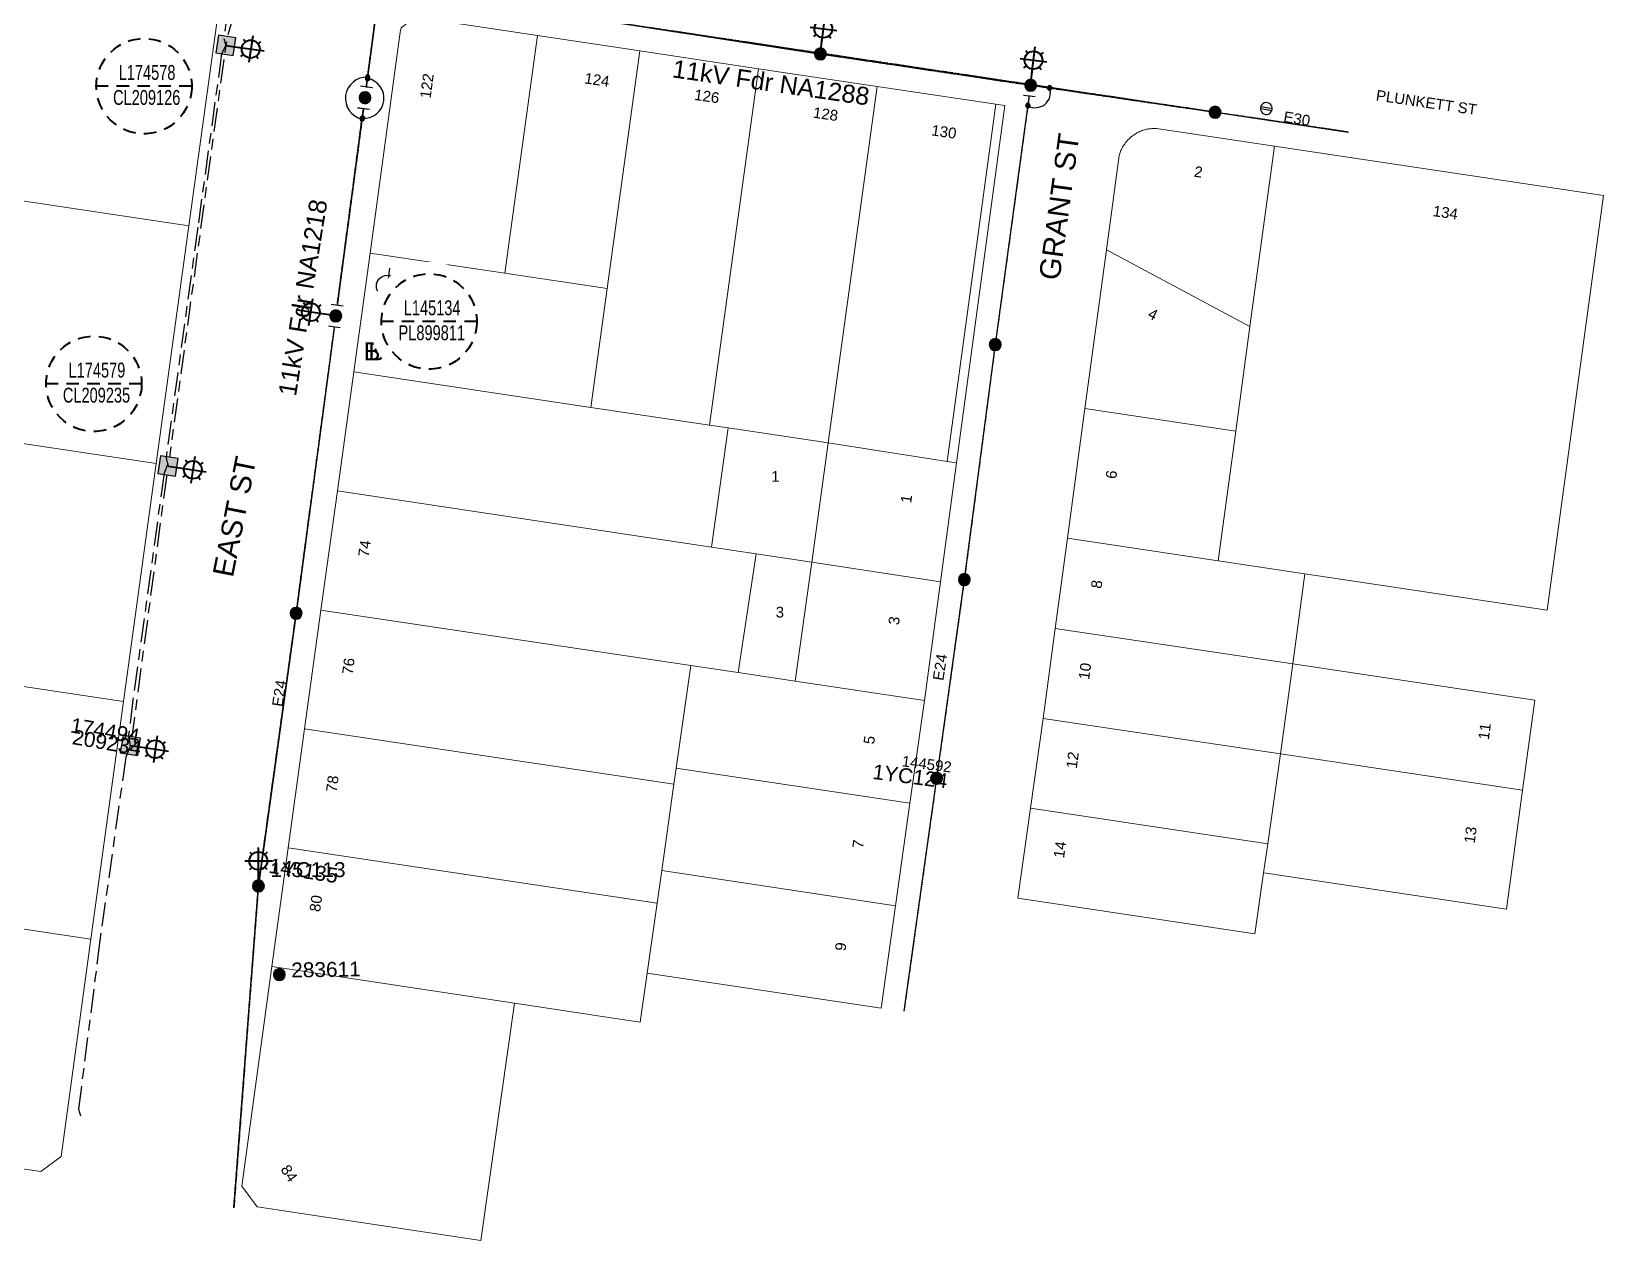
# Model space of a CAD drawing. Header units: metres. Extents: x 280834 to 281347, y 6137544 to 6138185.
# Drawn here: x 281023.4 to 281287.1, y 6137543.8 to 6137746.6 of the extents above; entities that cross this region are included whole.
import ezdxf
from ezdxf.enums import TextEntityAlignment as Align

# ---------------------------------------------------------------- set-up
doc = ezdxf.new("R2010")
doc.units = ezdxf.units.M
for name, pattern in [('Cable Exist OH', [1, 1, 0]), ('Cable Exist UG', [8.2, 4, -1.2, 1.8, -1.2]), ('Dash', [5, 3, -2]), ('DASHED', [0.75, 0.5, -0.25])]:
    doc.linetypes.add(name, pattern=pattern)
doc.layers.get('0').update_dxf_attribs({"color": 6})
doc.layers.add('Cadastre Land Parcels_SP_EXT', color=9, linetype='Continuous', lineweight=5)
doc.layers.add('Cadastre Roads_SP_EXT', color=9, linetype='Continuous', lineweight=5)
for name, color, linetype in [('Equip_HV_NEW', 2, 'Continuous'), ('Equip_LV_NEW', 2, 'Continuous'), ('Equip_SL_EXT', 7, 'Continuous'), ('Equip_SP_HV_EXT', 7, 'Continuous'), ('Equip_SP_LV_EXT', 7, 'Continuous'), ('Equip_SP_SL_EXT', 7, 'Continuous'), ('Mains_HV_EXT', 7, 'Continuous'), ('Mains_HV_NEW_Hardwired', 7, 'Continuous'), ('Mains_LV_EXT', 7, 'Continuous'), ('Mains_LV_NEW_Hardwired', 2, 'Continuous'), ('Mains_SL_EXT', 7, 'Continuous'), ('Notes', 7, 'Continuous'), ('Notes_HV_MISC', 7, 'Continuous'), ('Notes_SP_MISC', 7, 'Continuous'), ('OH_Details_SP_MISC', 7, 'Continuous'), ('SupportsOH_SP_TR_HV_LV_SL_EXT', 7, 'Continuous'), ('SupportsUG_SP_LV_SL_EXT', 7, 'Continuous'), ('UG_Details_SP_MISC', 7, 'Continuous')]:
    doc.layers.add(name, color=color, linetype=linetype)
doc.layers.add('UNKNOWN_FEATURES', color=1, linetype='DASHED', plot=False)
doc.styles.add('COLUMN_LABEL', font='arial.ttf')
doc.styles.add('HVSW_LABEL', font='arial.ttf')
doc.styles.add('iecARIAL', font='arial.ttf', dxfattribs={"height": 2})
doc.styles.add('POLE_LABEL', font='arial.ttf')
doc.styles.get("Standard").update_dxf_attribs({"font": 'arial.ttf'})

# ---------------------------------------------------------------- blocks, each defined once
blk = doc.blocks.new('COLUMN_EXT')
blk.add_hatch(color=256).paths.add_polyline_path([(-1.49, 1.48), (-1.49, -1.49), (1.48, -1.49), (1.48, 1.48)])
blk.add_lwpolyline([(-1.49, -1.49), (1.48, -1.49), (1.48, 1.48), (-1.49, 1.48)], close=True)
for tag, height, style, flags, p in [('ASSET_NUM', 2.5, 'COLUMN_LABEL', 8, (2, 2)), ('STRUCTURE_PLANT_NUMBER', 0.2, 'POLE_LABEL', 9, (1.81, 0.03)), ('STREET_CODE', 0.2, 'COLUMN_LABEL', 9, (1.81, -0.2))]:
    blk.add_attdef(tag, text='', height=height, dxfattribs=dict(style=style, flags=flags)).set_placement(p, align=Align.MIDDLE_LEFT)
at = {"flags": 1}
blk.add_attdef('Z', (1.81, -2.35), '', height=0.2, dxfattribs=at)
at = {"flags": 9}
for tag, p in [('COLUMN_TYPE', (1.81, -0.4)), ('OWNED_BY', (1.81, -0.6)), ('STATE', (1.81, -0.8)), ('USAGE', (1.81, -1)), ('STREETNAME', (1.81, -1.6)), ('SUBURB', (1.81, -1.8)), ('LEGEND', (1.81, -1.2)), ('LOCATION', (1.81, -1.4)), ('NOTES', (1.81, -2))]:
    blk.add_attdef(tag, text='', height=0.2, dxfattribs=at).set_placement(p, align=Align.MIDDLE_LEFT)
blk = doc.blocks.new('LV_OH_LINKS_CLOSED_EXT')
for p, q in [((-0.17, 4.97), (-0.17, 3)), ((0.17, 4.97), (0.17, 3))]:
    blk.add_line(p, q)
blk.add_lwpolyline([(0, 2.99, 1), (0, 4.98, 1)], format="xyb", close=True)
at = {"flags": 9}
for tag, p in [('ACTUAL_STATUS', (0, 0)), ('CONSTRUCTED_VOLTAGE', (0, -0.2)), ('OPERATING_VOLTAGE', (0, -0.6)), ('ORIENTATION', (0, -0.8)), ('OWNED_BY', (0, -1)), ('STATE', (0, -1.2)), ('SWITCH_TYPE', (0, -1.4)), ('NO_PHASES', (0, -0.4)), ('USAGE', (0, -1.6)), ('NOTES', (0, -1.8))]:
    blk.add_attdef(tag, text='', height=0.2, dxfattribs=at).set_placement(p, align=Align.MIDDLE_LEFT)
at = {"flags": 1}
blk.add_attdef('Z', (0, 0), '', height=0.2, dxfattribs=at)
blk = doc.blocks.new('SL_LANTERN_EXT')
at = {"lineweight": 40}
for p, q in [((-1.46, 5.68), (-1.06, 5.28)), ((0, 1.97), (0, 6.47)), ((1.46, 5.68), (1.06, 5.28)), ((-2.25, 4.22), (2.25, 4.22)), ((-1.46, 2.76), (-1.06, 3.16)), ((0, 0), (0, 2.72)), ((1.46, 2.76), (1.06, 3.16))]:
    blk.add_line(p, q, dxfattribs=at)
blk.add_circle((0, 4.22), 1.5, dxfattribs=at)
at = {"style": 'iecARIAL', "flags": 8}
blk.add_attdef('ASSET_NUM', (1.5, 1.5), '', height=2.5, dxfattribs=at)
for tag, p, height, flags in [('OPERATING_VOLTAGE', (0.98, -1.65), 0.2, 9), ('ORIENTATION', (0.98, -1.85), 0.2, 9), ('OWNED_BY', (0.98, -2.05), 0.2, 9), ('STATE', (0.98, -2.25), 0.2, 9), ('CONSTRUCTED_VOLTAGE', (0.98, -0.65), 0.2, 9), ('CONTROL_TYPE', (0.98, -0.85), 0.2, 9), ('LANTERN_PURPOSE', (0.98, -1.05), 0.2, 9), ('LANTERN_TYPE', (0.98, -1.25), 0.2, 9), ('NO_PHASES', (0.98, -1.45), 0.2, 9), ('USAGE', (0.98, -2.45), 0.2, 9), ('CEXIST', (0.98, -2.65), 0.2, 9), ('LNUMBER', (2.18, -3.25), 2.5, 8), ('CNEW', (0.98, -2.85), 0.2, 9), ('CNUMBER', (0.98, -3.05), 0.2, 9), ('CREMOVE', (0.98, -3.25), 0.2, 9), ('CREPLACE', (0.98, -3.45), 0.2, 9), ('LKINGHEIGHT', (0.98, -3.65), 0.2, 9), ('LBRACKET', (0.98, -3.85), 0.2, 9), ('LBRACKETVOCAB', (0.98, -4.05), 0.2, 9), ('LCATEGORY', (0.98, -4.25), 0.2, 9), ('LCHARGE1', (0.98, -4.45), 0.2, 9), ('LCHARGE1PERCENT', (0.98, -4.65), 0.2, 9), ('LCHARGE2', (0.98, -4.85), 0.2, 9), ('LCHARGE2PERCENT', (0.98, -5.05), 0.2, 9), ('LCHARGE3', (0.98, -5.25), 0.2, 9), ('LCHARGE3PERCENT', (0.98, -5.45), 0.2, 9), ('LEXIST', (0.98, -5.65), 0.2, 9), ('LLAMP', (0.98, -5.85), 0.2, 9), ('LLAMPVOCAB', (0.98, -6.05), 0.2, 9), ('LMAST', (0.98, -6.25), 0.2, 9), ('LMASTVOCAB', (0.98, -6.45), 0.2, 9), ('LNEW', (0.98, -6.65), 0.2, 9), ('LANTNUMBER', (0.98, -6.85), 0.2, 9), ('LOUTREACH', (0.98, -7.25), 0.2, 9), ('LOUTREACHVOCAB', (0.98, -7.45), 0.2, 9), ('LRATECODE', (0.98, -7.65), 0.2, 9), ('LREMOVE', (0.98, -7.85), 0.2, 9), ('LREPLACE', (0.98, -8.05), 0.2, 9), ('STREETNAME', (0.98, -9.25), 0.2, 9), ('SUBURB', (0.98, -9.45), 0.2, 1), ('LTYPE', (0.98, -8.25), 0.2, 9), ('LTYPEVOCAB', (0.98, -8.45), 0.2, 9), ('LEGEND', (0.98, -8.65), 0.2, 9), ('LOCATION', (0.98, -8.85), 0.2, 9), ('NOTES', (0.98, -9.05), 0.2, 9)]:
    blk.add_attdef(tag, p, '', height=height, dxfattribs=dict(flags=flags))
blk = doc.blocks.new('POLE_EXT')
blk.add_hatch(color=256).paths.add_polyline_path([(-1, 0, 1), (1, 0, 1)])
blk.add_lwpolyline([(-1, 0, 1), (1, 0, 1)], format="xyb", close=True)
for tag, height, flags, p in [('pNumber', 2.5, 8, (-17.84, 2.07)), ('OWNED_BY', 0.2, 9, (1.35, -0.4)), ('SPECIAL_USE', 0.2, 9, (1.35, -0.8)), ('STATE', 0.2, 9, (1.35, -1)), ('cLV', 0.2, 9, (1.35, -1.4)), ('hDepth', 0.2, 9, (1.35, -1.6)), ('hDia', 0.2, 9, (1.35, -1.8)), ('cHV', 0.2, 9, (1.35, -2)), ('PARENT', 0.2, 9, (1.35, -0.6)), ('USAGE', 0.2, 9, (1.35, -1.2)), ('LBRACKET', 0.2, 9, (1.35, -2.2)), ('LExisting', 0.2, 9, (1.35, -2.4)), ('LANTNUMBER', 0.2, 9, (1.35, -2.6)), ('cLinedev', 0.2, 9, (1.35, -3.4)), ('pExisting', 0.2, 9, (1.35, -3.8)), ('pFooting', 0.2, 9, (1.35, -4.4)), ('pNew', 0.2, 9, (1.35, -4.6)), ('pRelocate', 0.2, 9, (1.35, -5)), ('pRemove', 0.2, 9, (1.35, -5.2)), ('LOther', 0.2, 9, (1.35, -2.8)), ('LRemove', 0.2, 9, (1.35, -3)), ('LEGEND', 0.2, 9, (1.35, -3.2)), ('LOCATION', 0.2, 9, (1.35, -3.6)), ('PFNUMBER', 0.2, 9, (1.35, -4)), ('NEWPFNUMBER', 0.2, 9, (1.35, -4.2)), ('pReplace', 0.2, 9, (1.35, -5.4)), ('pStay', 0.2, 9, (1.35, -5.6)), ('pType', 0.2, 9, (1.35, -5.8)), ('cspan', 0.2, 9, (1.35, -6)), ('STREETNAME', 0.2, 9, (1.35, -6.2)), ('SUBURB', 0.2, 9, (1.35, -6.4)), ('OPERATED_BY', 0.2, 9, (1.36, -7.01)), ('NOTES', 0.2, 9, (1.35, -6.6)), ('MAINTAINED_BY', 0.2, 9, (1.36, -6.81))]:
    blk.add_attdef(tag, text='', height=height, dxfattribs=dict(flags=flags)).set_placement(p, align=Align.MIDDLE_LEFT)
at = {"style": 'POLE_LABEL'}
for tag, height, flags, p in [('ASSET_NUM', 2.5, 8, (2, 2)), ('STRUCTURE_PLANT_NUMBER', 0.2, 9, (1.35, 0.03)), ('STREET_CODE', 0.2, 9, (1.35, -0.2))]:
    blk.add_attdef(tag, text='', height=height, dxfattribs=dict(at, flags=flags)).set_placement(p, align=Align.MIDDLE_LEFT)
at = {"flags": 1}
blk.add_attdef('Z', (1.35, -7.33), '', height=0.2, dxfattribs=at)
blk = doc.blocks.new('HV_ABS_CLOSED_EXT')
blk.add_line((-3, 6.87), (3, 6.87))
blk.add_circle((0, 6.87), 1.8)
at = {"style": 'HVSW_LABEL'}
for tag, height, flags, p in [('ASSET_NUM', 3.5, 8, (2, 2)), ('STREET_CODE', 0.2, 9, (0, -0.2))]:
    blk.add_attdef(tag, text='', height=height, dxfattribs=dict(at, flags=flags)).set_placement(p, align=Align.MIDDLE_LEFT)
at = {"flags": 1}
blk.add_attdef('Z', (0, 0), '', height=0.2, dxfattribs=at)
at = {"flags": 9}
for tag, p in [('ACTUAL_STATUS', (0, -0.4)), ('CONSTRUCTED_VOLTAGE', (0, -0.6)), ('OPERATING_VOLTAGE', (0, -1)), ('ORIENTATION', (0, -1.2)), ('OWNED_BY', (0, -1.4)), ('STATE', (0, -1.6)), ('SWITCH_TYPE', (0, -1.8)), ('STREETNAME', (0, -2.6)), ('NO_PHASES', (0, -0.8)), ('USAGE', (0, -2)), ('LEGEND', (0, -2.2)), ('LOCATION', (0, -2.4)), ('SUBURB', (0, -2.8)), ('NOTES', (0, -3))]:
    blk.add_attdef(tag, text='', height=0.2, dxfattribs=at).set_placement(p, align=Align.MIDDLE_LEFT)
blk = doc.blocks.new('HV_End Shackle_NEW')
for tag, flags, p in [('STATE', 9, (1.5, -1.6)), ('Z', 1, (1.5, -2.2)), ('USAGE', 9, (1.5, -1.8)), ('NOTES', 9, (1.5, -2))]:
    blk.add_attdef(tag, text='', height=0.2, dxfattribs=dict(flags=flags)).set_placement(p, align=Align.MIDDLE_LEFT)
blk.add_wipeout([(-0.25, 0), (-0.25, 1.81), (0.25, 1.82), (0.25, 0)])
blk.add_line((1, 1.81), (-1, 1.81))
at = {"flags": 9}
for tag, p in [('CONNECTOR_TYPE', (1.5, 0)), ('CONSTRUCTED_VOLTAGE', (1.5, -0.2)), ('OPERATING_VOLTAGE', (1.5, -0.6)), ('ORIENTATION', (1.5, -0.8)), ('OWNED_BY', (1.5, -1)), ('OPERATED_BY', (1.5, -1.2)), ('NO_PHASES', (1.5, -0.4)), ('MAINTAINED_BY', (1.5, -1.4))]:
    blk.add_attdef(tag, text='', height=0.2, dxfattribs=at).set_placement(p, align=Align.MIDDLE_LEFT)
blk = doc.blocks.new('BOND POINT')
blk.add_hatch(color=256).paths.add_polyline_path([(-1, 0, 1), (1, 0, 1)])
blk.add_lwpolyline([(-1, 0, 1), (1, 0, 1)], format="xyb", close=True)
blk = doc.blocks.new('LV_End Shackle_NEW')
for tag, flags, p in [('STATE', 9, (1.5, -1.6)), ('Z', 1, (1.5, -2.2)), ('USAGE', 9, (1.5, -1.8)), ('NOTES', 9, (1.5, -2))]:
    blk.add_attdef(tag, text='', height=0.2, dxfattribs=dict(flags=flags)).set_placement(p, align=Align.MIDDLE_LEFT)
blk.add_wipeout([(-0.25, 0), (-0.25, 1.81), (0.25, 1.82), (0.25, 0)])
blk.add_line((1, 1.81), (-1, 1.81))
at = {"flags": 9}
for tag, p in [('CONNECTOR_TYPE', (1.5, 0)), ('CONSTRUCTED_VOLTAGE', (1.5, -0.2)), ('OPERATING_VOLTAGE', (1.5, -0.6)), ('ORIENTATION', (1.5, -0.8)), ('OWNED_BY', (1.5, -1)), ('OPERATED_BY', (1.5, -1.2)), ('NO_PHASES', (1.5, -0.4)), ('MAINTAINED_BY', (1.5, -1.4))]:
    blk.add_attdef(tag, text='', height=0.2, dxfattribs=at).set_placement(p, align=Align.MIDDLE_LEFT)
blk = doc.blocks.new('SLANTERN_NUM_EXT')
blk.add_wipeout([(-0.31, 10), (-0.94, 9.96), (-1.57, 9.88), (-2.18, 9.76), (-2.79, 9.61), (-3.39, 9.41), (-3.97, 9.18), (-4.54, 8.91), (-5.09, 8.61), (-5.62, 8.27), (-6.13, 7.91), (-6.62, 7.5), (-7.07, 7.07), (-7.5, 6.62), (-7.91, 6.13), (-8.27, 5.62), (-8.61, 5.09), (-8.91, 4.54), (-9.18, 3.97), (-9.41, 3.39), (-9.61, 2.79), (-9.76, 2.18), (-9.88, 1.57), (-9.96, 0.94), (-10, 0.31), (-10, -0.31), (-9.96, -0.94), (-9.88, -1.57), (-9.76, -2.18), (-9.61, -2.79), (-9.41, -3.39), (-9.18, -3.97), (-8.91, -4.54), (-8.61, -5.09), (-8.27, -5.62), (-7.91, -6.13), (-7.5, -6.62), (-7.07, -7.07), (-6.62, -7.5), (-6.13, -7.91), (-5.62, -8.27), (-5.09, -8.61), (-4.54, -8.91), (-3.97, -9.18), (-3.39, -9.41), (-2.79, -9.61), (-2.18, -9.76), (-1.57, -9.88), (-0.94, -9.96), (-0.31, -10), (0.31, -10), (0.94, -9.96), (1.57, -9.88), (2.18, -9.76), (2.79, -9.61), (3.39, -9.41), (3.97, -9.18), (4.54, -8.91), (5.09, -8.61), (5.62, -8.27), (6.13, -7.91), (6.62, -7.5), (7.07, -7.07), (7.5, -6.62), (7.91, -6.13), (8.27, -5.62), (8.61, -5.09), (8.91, -4.54), (9.18, -3.97), (9.41, -3.39), (9.61, -2.79), (9.76, -2.18), (9.88, -1.57), (9.96, -0.94), (10, -0.31), (10, 0.31), (9.96, 0.94), (9.88, 1.57), (9.76, 2.18), (9.61, 2.79), (9.41, 3.39), (9.18, 3.97), (8.91, 4.54), (8.61, 5.09), (8.27, 5.62), (7.91, 6.13), (7.5, 6.62), (7.07, 7.07), (6.62, 7.5), (6.13, 7.91), (5.62, 8.27), (5.09, 8.61), (4.54, 8.91), (3.97, 9.18), (3.39, 9.41), (2.79, 9.61), (2.18, 9.76), (1.57, 9.88), (0.94, 9.96), (0.31, 10)])
at = {"linetype": 'Dash', "lineweight": 40, "ltscale": 0.7}
blk.add_line((8, 0), (-8, 0), dxfattribs=at)
blk.add_circle((0, 0), 8, dxfattribs=at)
at = {"lineweight": 40, "width": 0.7}
for tag, p in [('SNUMBER', (0.51, 1.05)), ('CNUMBER', (0.44, -3.15))]:
    blk.add_attdef(tag, text='', height=2.5, dxfattribs=at).set_placement(p, align=Align.CENTER)
at = {"lineweight": 40, "flags": 1}
blk.add_attdef('Z', (0, 0), '', height=0.2, dxfattribs=at)

msp = doc.modelspace()

# ---------------------------------------------------------------- linework, layer by layer
at = {"layer": 'Cadastre Land Parcels_SP_EXT', "linetype": 'Continuous'}
for points in [[(281054.88, 6137750.94), (281052.32, 6137754.36), (280979.62, 6137765.25), (280961.53, 6137767.96), (280955.87, 6137728.12), (281049.81, 6137714.02), (281054.88, 6137750.94)], [(281108.28, 6137745.95), (281087.78, 6137749.02), (281085.38, 6137747.23), (281085.23, 6137746.55), (281080.19, 6137709.47), (281102.8, 6137706.08), (281108.28, 6137745.95)], [(281125.46, 6137743.37), (281108.28, 6137745.95), (281102.8, 6137706.08), (281119.98, 6137703.51), (281125.46, 6137743.37)], [(281145.36, 6137740.39), (281125.46, 6137743.37), (281119.98, 6137703.51), (281117.24, 6137683.57), (281137.14, 6137680.59), (281145.36, 6137740.39)], [(281165.26, 6137737.4), (281145.36, 6137740.39), (281137.14, 6137680.59), (281140.22, 6137680.13), (281157.04, 6137677.61), (281165.26, 6137737.4)], [(281185.16, 6137734.42), (281165.26, 6137737.4), (281157.04, 6137677.61), (281176.95, 6137674.5), (281185.16, 6137734.42)], [(281176.95, 6137674.5), (281178.55, 6137674.25), (281186.63, 6137734.2), (281185.16, 6137734.42), (281176.95, 6137674.5)], [(281231.89, 6137727.41), (281212.06, 6137730.36), (281212.05, 6137730.36), (281211.87, 6137730.37), (281211.68, 6137730.37), (281211.49, 6137730.37), (281211.29, 6137730.35), (281211.1, 6137730.33), (281210.93, 6137730.32), (281210.77, 6137730.3), (281210.6, 6137730.27), (281210.43, 6137730.23), (281210.26, 6137730.18), (281210.06, 6137730.13), (281209.86, 6137730.07), (281209.65, 6137730), (281209.45, 6137729.92), (281209.26, 6137729.84), (281209.1, 6137729.77), (281208.95, 6137729.7), (281208.8, 6137729.62), (281208.65, 6137729.53), (281208.51, 6137729.43), (281208.28, 6137729.27), (281208.06, 6137729.11), (281207.84, 6137728.94), (281207.63, 6137728.76), (281207.43, 6137728.57), (281207.3, 6137728.45), (281207.17, 6137728.32), (281207.05, 6137728.19), (281206.94, 6137728.05), (281206.84, 6137727.91), (281206.75, 6137727.76), (281206.65, 6137727.64), (281206.55, 6137727.51), (281206.47, 6137727.38), (281206.39, 6137727.25), (281206.33, 6137727.12), (281206.27, 6137726.98), (281206.22, 6137726.84), (281206.13, 6137726.68), (281206.06, 6137726.51), (281206, 6137726.35), (281205.94, 6137726.18), (281205.89, 6137726.01), (281205.85, 6137725.84), (281203.68, 6137710.03), (281227.76, 6137697.12), (281231.89, 6137727.41)], [(281049.81, 6137714.02), (280955.87, 6137728.12), (280950.2, 6137688.23), (281044.33, 6137674.13), (281049.81, 6137714.02)], [(281287.06, 6137719.14), (281231.89, 6137727.41), (281227.76, 6137697.12), (281225.38, 6137679.6), (281222.41, 6137657.81), (281236.98, 6137655.63), (281277.59, 6137649.54), (281287.06, 6137719.14)], [(281119.98, 6137703.51), (281102.8, 6137706.08), (281080.19, 6137709.47), (281077.45, 6137689.54), (281117.24, 6137683.57), (281119.98, 6137703.51)], [(281227.76, 6137697.12), (281203.68, 6137710.03), (281200.08, 6137683.36), (281225.38, 6137679.6), (281227.76, 6137697.12)], [(281140.22, 6137680.13), (281137.14, 6137680.59), (281117.24, 6137683.57), (281077.45, 6137689.54), (281074.7, 6137669.55), (281137.47, 6137660.14), (281140.22, 6137680.13)], [(281044.33, 6137674.13), (280950.2, 6137688.23), (280944.55, 6137648.45), (280944.54, 6137648.37), (281038.85, 6137634.23), (281044.33, 6137674.13)], [(281225.38, 6137679.6), (281200.08, 6137683.36), (281197.15, 6137661.6), (281222.41, 6137657.81), (281225.38, 6137679.6)], [(281157.04, 6137677.61), (281140.22, 6137680.13), (281137.47, 6137660.14), (281144.95, 6137659.01), (281154.29, 6137657.61), (281157.04, 6137677.61)], [(281178.55, 6137674.25), (281176.95, 6137674.5), (281157.04, 6137677.61), (281154.29, 6137657.61), (281175.86, 6137654.31), (281178.55, 6137674.25)], [(281144.95, 6137659.01), (281137.47, 6137660.14), (281074.7, 6137669.55), (281071.95, 6137649.55), (281133.98, 6137640.25), (281141.9, 6137639.06), (281144.95, 6137659.01)], [(281222.41, 6137657.81), (281197.15, 6137661.6), (281195.11, 6137646.49), (281234.93, 6137640.52), (281236.98, 6137655.63), (281222.41, 6137657.81)], [(281154.29, 6137657.61), (281144.95, 6137659.01), (281141.9, 6137639.06), (281151.5, 6137637.62), (281154.29, 6137657.61)], [(281175.86, 6137654.31), (281154.29, 6137657.61), (281151.5, 6137637.62), (281173.18, 6137634.37), (281175.86, 6137654.31)], [(281133.98, 6137640.25), (281071.95, 6137649.55), (281069.21, 6137629.62), (281131.16, 6137620.33), (281131.54, 6137623.04), (281133.98, 6137640.25)], [(281038.85, 6137634.23), (280944.54, 6137648.37), (280941.72, 6137628.53), (280938.89, 6137608.6), (280938.88, 6137608.5), (281033.37, 6137594.34), (281038.85, 6137634.23)], [(281234.93, 6137640.52), (281195.11, 6137646.49), (281193.08, 6137631.39), (281232.87, 6137625.42), (281234.93, 6137640.52)], [(281141.9, 6137639.06), (281133.98, 6137640.25), (281131.54, 6137623.04), (281170.74, 6137617.17), (281173.18, 6137634.37), (281151.5, 6137637.62), (281141.9, 6137639.06)], [(281275.53, 6137634.43), (281234.93, 6137640.52), (281232.87, 6137625.42), (281273.48, 6137619.33), (281275.53, 6137634.43)], [(281232.87, 6137625.42), (281193.08, 6137631.39), (281190.94, 6137616.3), (281230.74, 6137610.33), (281232.87, 6137625.42)], [(281131.16, 6137620.33), (281069.21, 6137629.62), (281066.47, 6137609.69), (281128.33, 6137600.41), (281129.1, 6137605.84), (281131.16, 6137620.33)], [(281273.48, 6137619.33), (281232.87, 6137625.42), (281230.74, 6137610.33), (281230.05, 6137605.5), (281230.06, 6137605.5), (281270.76, 6137599.39), (281273.48, 6137619.33)], [(281170.74, 6137617.17), (281131.54, 6137623.04), (281131.16, 6137620.33), (281129.1, 6137605.84), (281168.31, 6137599.96), (281170.74, 6137617.17)], [(281230.05, 6137605.5), (281230.74, 6137610.33), (281190.94, 6137616.3), (281188.81, 6137601.2), (281228.6, 6137595.24), (281230.05, 6137605.5)], [(281028.36, 6137557.9), (281033.37, 6137594.34), (280938.88, 6137608.5), (280933.2, 6137568.56), (280941.96, 6137567.3), (281024.98, 6137555.35), (281028.36, 6137557.9)], [(281128.33, 6137600.41), (281066.47, 6137609.69), (281063.73, 6137589.75), (281104.39, 6137583.62), (281122.48, 6137580.89), (281125.49, 6137580.44), (281126.66, 6137588.63), (281128.33, 6137600.41)], [(281168.31, 6137599.96), (281129.1, 6137605.84), (281128.33, 6137600.41), (281126.66, 6137588.63), (281165.88, 6137582.75), (281168.31, 6137599.96)], [(281104.39, 6137583.62), (281063.73, 6137589.75), (281058.66, 6137552.9), (281061.26, 6137549.43), (281098.74, 6137543.77), (281104.39, 6137583.62)]]:
    msp.add_lwpolyline(points, close=True, dxfattribs=at)
at = {"layer": 'Mains_HV_EXT', "linetype": 'Cable Exist OH'}
for points in [[(281074.44, 6137698.91), (281081.78, 6137754.1), (281061.6, 6137776.22)], [(281244.29, 6137729.75), (281121.73, 6137748.09), (281081.96, 6137754.07), (281059.91, 6137757.86)], [(281057.34, 6137549.24), (281061.45, 6137603.24), (281067.79, 6137649.02), (281074.42, 6137698.49)]]:
    msp.add_lwpolyline(points, dxfattribs=at)
at = {"layer": 'Mains_LV_EXT', "linetype": 'Cable Exist OH'}
for points in [[(281079.34, 6137735.52), (281081.78, 6137754.1)], [(281121.73, 6137748.09), (281155.85, 6137742.86)], [(281155.85, 6137742.86), (281190.98, 6137737.62)], [(281190.98, 6137737.62), (281185.03, 6137694.1)], [(281190.98, 6137737.62), (281221.91, 6137733.09)], [(281079.34, 6137735.52), (281074.44, 6137698.91)], [(281244.29, 6137729.75), (281221.91, 6137733.09)], [(281074.44, 6137698.91), (281067.79, 6137649.02)], [(281185.03, 6137694.1), (281179.85, 6137654.67)], [(281179.85, 6137654.67), (281175.2, 6137621.35)], [(281067.79, 6137649.02), (281061.46, 6137603.26)], [(281175.2, 6137621.35), (281169.73, 6137582.28)], [(281061.46, 6137603.26), (281057.35, 6137549.26)]]:
    msp.add_lwpolyline(points, dxfattribs=at)
at = {"layer": 'Mains_SL_EXT', "linetype": 'Cable Exist UG'}
for points in [[(281059.82, 6137757.77), (281056.33, 6137750.64), (281056.33, 6137750.64), (281055.64, 6137745.44), (281056, 6137744.3)], [(281056, 6137744.3), (281055.29, 6137742.88), (281055.29, 6137742.88), (281051.29, 6137713.82), (281045.97, 6137675.04), (281046.3, 6137673.72)], [(281046.29, 6137674.08), (281045.63, 6137672.51), (281045.63, 6137672.51), (281040.41, 6137634.49), (281039.7, 6137628.58), (281039.98, 6137626.8)], [(281040, 6137626.83), (281039.22, 6137624.86), (281039.22, 6137624.86), (281034.88, 6137594.11), (281031.29, 6137565.84), (281031.64, 6137564.71)]]:
    msp.add_lwpolyline(points, dxfattribs=at)
at = {"layer": 'Mains_SL_EXT', "linetype": 'Cable Exist OH'}
for points in [[(281155.72, 6137742.88), (281121.73, 6137748.09)], [(281190.98, 6137737.62), (281155.72, 6137742.88)], [(281244.23, 6137729.76), (281221.91, 6137733.09), (281190.98, 6137737.62)], [(281079.34, 6137735.52), (281074.44, 6137698.91)], [(281074.44, 6137698.91), (281067.79, 6137649.02), (281061.46, 6137603.26)], [(281057.34, 6137549.24), (281061.46, 6137603.26)]]:
    msp.add_lwpolyline(points, dxfattribs=at)
at = {"layer": 'OH_Details_SP_MISC', "color": 7, "linetype": 'Continuous', "flags": 128}
msp.add_lwpolyline([(281190.97, 6137737.63), (281185.03, 6137694.1), (281179.85, 6137654.67), (281175.2, 6137621.35), (281169.73, 6137582.28)], dxfattribs=at)
at = {"layer": 'UG_Details_SP_MISC', "color": 7, "linetype": 'Cable Exist UG', "flags": 128}
for points in [[(281059.81, 6137757.75), (281056.22, 6137745.77), (281055.77, 6137742.83), (281046.53, 6137675.19)], [(281046.08, 6137672.25), (281040.23, 6137628.29)]]:
    msp.add_lwpolyline(points, dxfattribs=at)

# ---------------------------------------------------------------- block references
at = {"layer": 'Equip_SP_HV_EXT', "rotation": 263.0432034025665}
msp.add_blockref('HV_ABS_CLOSED_EXT', (281076.24, 6137704.76), dxfattribs=at)
at = {"layer": 'Equip_SP_LV_EXT', "rotation": 80.58232128106734}
msp.add_blockref('LV_OH_LINKS_CLOSED_EXT', (281234.44, 6137733.06), dxfattribs=at)
at = {"layer": 'Equip_SP_SL_EXT'}
for p, rotation in [((281155.71, 6137742.89), 353.0908689486066), ((281056, 6137744.3), 261.6884755932077), ((281190.97, 6137737.63), 353.4491975077677), ((281074.44, 6137698.91), 81.50498235761076), ((281046.3, 6137673.72), 261.4924667230441)]:
    msp.add_blockref('SL_LANTERN_EXT', p, dxfattribs=dict(at, rotation=rotation))
ref = msp.add_blockref('SL_LANTERN_EXT', (281040, 6137626.83), dxfattribs=dict(at, rotation=261.6850442010242))
ref.add_attrib('ASSET_NUM', '174494', dxfattribs={"layer": '0', "height": 2.5, "rotation": 350.2425, "style": 'iecARIAL'}).set_placement((281041.5, 6137628.33), align=Align.MIDDLE_RIGHT)
ref = msp.add_blockref('SL_LANTERN_EXT', (281061.46, 6137603.26), dxfattribs=at)
ref.add_attrib('ASSET_NUM', '145135', dxfattribs={"layer": '0', "height": 2.5, "rotation": 351.2029, "style": 'iecARIAL'}).set_placement((281062.96, 6137604.76), align=Align.BOTTOM_LEFT)
at = {"layer": 'Mains_LV_NEW_Hardwired', "linetype": 'Continuous', "xscale": 0.38, "yscale": 0.38, "zscale": 0.38, "rotation": 271.7574492708846}
msp.add_blockref('BOND POINT', (281194.15, 6137737.16), dxfattribs=at)
at = {"layer": 'SupportsOH_SP_TR_HV_LV_SL_EXT'}
for p in [(281155.72, 6137742.88), (281221.91, 6137733.09), (281185.03, 6137694.1), (281179.85, 6137654.67), (281067.79, 6137649.02)]:
    msp.add_blockref('POLE_EXT', p, dxfattribs=at)
ref = msp.add_blockref('POLE_EXT', (281175.2, 6137621.35), dxfattribs=at)
ref.add_attrib('ASSET_NUM', '1YC124', dxfattribs={"layer": '0', "height": 2.5, "rotation": 352.584, "style": 'POLE_LABEL'}).set_placement((281177.2, 6137622.1), align=Align.TOP_RIGHT)
ref = msp.add_blockref('POLE_EXT', (281061.46, 6137603.26), dxfattribs=at)
ref.add_attrib('ASSET_NUM', '1YC113', dxfattribs={"layer": '0', "height": 2.5, "style": 'POLE_LABEL'}).set_placement((281063.46, 6137604.01), align=Align.BOTTOM_LEFT)
ref = msp.add_blockref('POLE_EXT', (281064.97, 6137588.41), dxfattribs=at)
ref.add_attrib('ASSET_NUM', '283611', dxfattribs={"layer": '0', "height": 2.5, "rotation": 1, "style": 'POLE_LABEL'}).set_placement((281066.97, 6137589.16), align=Align.MIDDLE_LEFT)
at = {"layer": 'SupportsUG_SP_LV_SL_EXT'}
for p, rotation in [((281056, 6137744.3), 261.2534305489283), ((281046.3, 6137673.72), 261.2532804747204)]:
    msp.add_blockref('COLUMN_EXT', p, dxfattribs=dict(at, rotation=rotation))
ref = msp.add_blockref('COLUMN_EXT', (281040, 6137626.83), dxfattribs=dict(at, rotation=261.2533805622276))
ref.add_attrib('ASSET_NUM', '209234', dxfattribs={"layer": '0', "height": 2.5, "rotation": 350.2292, "style": 'COLUMN_LABEL'}).set_placement((281042, 6137627.58), align=Align.TOP_RIGHT)

# ---------------------------------------------------------------- texts
at = {"layer": 'Cadastre Land Parcels_SP_EXT'}
for s, rotation, p in [('122', 82.3505, (281090.33, 6137735.31)), ('124', 351.6992, (281116.05, 6137737.95)), ('126', 351.6989, (281134.47, 6137735.18)), ('128', 351.6998, (281154.39, 6137732.2)), ('130', 351.699, (281174.24, 6137729.23)), ('2', 351.0662, (281218.29, 6137722.3)), ('134', 351.7007, (281258.34, 6137715.68)), ('4', 332.6525, (281210.45, 6137698.71)), ('6', 82.2345, (281205.32, 6137671.49)), ('1', 82.2352, (281170.93, 6137667.41)), ('74', 82.3505, (281079.96, 6137658.37)), ('8', 82.2343, (281202.85, 6137653.08)), ('3', 82.2348, (281168.87, 6137646.97)), ('76', 82.3505, (281077.27, 6137638.64)), ('10', 82.2344, (281200.78, 6137637.8)), ('5', 82.2351, (281164.71, 6137626.95)), ('11', 82.33, (281267.81, 6137627.71)), ('12', 82.2344, (281198.7, 6137622.89)), ('78', 82.3503, (281074.57, 6137618.91)), ('13', 82.3296, (281265.44, 6137610.33)), ('7', 82.2353, (281162.84, 6137609.5)), ('14', 82.2342, (281196.57, 6137607.86)), ('80', 82.3507, (281071.8, 6137598.83)), ('9', 82.2351, (281159.92, 6137592.28)), ('84', 303.8741, (281065.09, 6137555.72))]:
    msp.add_text(s, height=1.8, rotation=rotation, dxfattribs=at).set_placement(p)
for s, p in [('1', (281147.47, 6137671.09)), ('3', (281148.22, 6137648.31))]:
    msp.add_text(s, height=1.8, dxfattribs=at).set_placement(p)
at = {"layer": 'Cadastre Roads_SP_EXT'}
for s, height, rotation, p in [('PLUNKETT ST', 1.8, 351.6987, (281248.8, 6137735.07)), ('EAST ST', 3.5, 78.8384, (281057.18, 6137654.9))]:
    msp.add_text(s, height=height, rotation=rotation, dxfattribs=at).set_placement(p)
at = {"layer": 'Mains_LV_EXT'}
for s, rotation, p in [('E30', 350.5527, (281233.28, 6137731.49)), ('E24', 81.1233, (281176.32, 6137637.63)), ('E24', 81.2388, (281065.5, 6137633.26))]:
    msp.add_text(s, height=1.8, rotation=rotation, dxfattribs=at).set_placement(p)
at = {"layer": 'Notes'}
msp.add_text('GRANT ST', height=3.5, rotation=82.2347, dxfattribs=at).set_placement((281195.81, 6137704.76))
at = {"layer": 'Notes_HV_MISC', "color": 2, "insert": (281124.53, 6137742.89), "char_height": 3, "attachment_point": 1, "rotation": 351.8052, "style": 'iecARIAL'}
msp.add_mtext_dynamic_manual_height_columns('\\pi6.7022;11kV Fdr NA1288', width=46.077, gutter_width=10, heights=[0], dxfattribs=at)
at = {"layer": 'Notes_HV_MISC', "color": 2, "insert": (281073.35, 6137699.46), "char_height": 3, "attachment_point": 1, "style": 'iecARIAL'}
msp.add_mtext_dynamic_manual_height_columns('\\pi7.4996;ABS\\P\\pi5.7775;B3240', width=23.1662, gutter_width=10, heights=[0], dxfattribs=at)
at = {"layer": 'Notes_SP_MISC', "color": 2, "insert": (281074.09, 6137699.46), "char_height": 3, "attachment_point": 1, "style": 'iecARIAL'}
msp.add_mtext_dynamic_manual_height_columns('\\pi7.4996;ABS\\P\\pi5.7775;B3240', width=23.1662, gutter_width=10, heights=[0], dxfattribs=at)
at = {"layer": 'UNKNOWN_FEATURES'}
msp.add_text('144592', height=1.8, rotation=352.689, dxfattribs=at).set_placement((281169.29, 6137623.36))

# ---------------------------------------------------------------- next in the draw order: block references
at = {"layer": 'Equip_HV_NEW', "rotation": 172.1285848810345}
msp.add_blockref('HV_End Shackle_NEW', (281079.32, 6137735.52), dxfattribs=at)
at = {"layer": 'Equip_SL_EXT'}
ref = msp.add_blockref('SLANTERN_NUM_EXT', (281033.87, 6137687.52), dxfattribs=at)
ref.add_attrib('SNUMBER', 'L174579', dxfattribs={"layer": '0', "lineweight": 40, "height": 2.5, "width": 0.7}).set_placement((281034.38, 6137688.57), align=Align.CENTER)
ref.add_attrib('CNUMBER', 'CL209235', dxfattribs={"lineweight": 40, "height": 2.5, "width": 0.7}).set_placement((281034.31, 6137684.37), align=Align.CENTER)

# ---------------------------------------------------------------- next in the draw order: block references
at = {"layer": 'Equip_HV_NEW', "rotation": 351.9002942834713}
msp.add_blockref('HV_End Shackle_NEW', (281079.32, 6137735.52), dxfattribs=at)
at = {"layer": 'Mains_HV_NEW_Hardwired', "xscale": 0.35, "yscale": 0.35, "zscale": 0.35}
msp.add_blockref('BOND POINT', (281078.84, 6137731.95), dxfattribs=at)

# ---------------------------------------------------------------- next in the draw order: linework, layer by layer
at = {"layer": 'Mains_HV_NEW_Hardwired', "color": 2, "linetype": 'Continuous'}
msp.add_arc((281079.62, 6137735.42), 3.56, 87.276, 257.1898, dxfattribs=at)
at = {"layer": 'OH_Details_SP_MISC', "color": 7, "linetype": 'Continuous', "flags": 128}
for points in [[(280925.62, 6137777.19), (280973.37, 6137769.98), (281012.04, 6137764.2), (281059.58, 6137757.79), (281081.78, 6137754.1), (281121.73, 6137748.09), (281155.85, 6137742.86), (281190.98, 6137737.73), (281221.91, 6137733.09), (281244.23, 6137729.76)], [(281061.66, 6137776.16), (281081.77, 6137754.05), (281079.31, 6137735.52), (281074.44, 6137698.91), (281067.79, 6137649.02), (281061.46, 6137603.31)]]:
    msp.add_lwpolyline(points, dxfattribs=at)

# ---------------------------------------------------------------- next in the draw order: block references
at = {"layer": 'Mains_HV_NEW_Hardwired', "xscale": 0.35, "yscale": 0.35, "zscale": 0.35}
msp.add_blockref('BOND POINT', (281079.78, 6137739.02), dxfattribs=at)

# ---------------------------------------------------------------- next in the draw order: block references
at = {"layer": 'Equip_HV_NEW', "rotation": 172.4993656715602}
msp.add_blockref('HV_End Shackle_NEW', (281074.42, 6137698.91), dxfattribs=at)
at = {"layer": 'Equip_LV_NEW', "linetype": 'Continuous', "rotation": 172.6976966451293}
msp.add_blockref('LV_End Shackle_NEW', (281190.98, 6137737.63), dxfattribs=at)
at = {"layer": 'Equip_SL_EXT'}
ref = msp.add_blockref('SLANTERN_NUM_EXT', (281042.28, 6137737.47), dxfattribs=at)
ref.add_attrib('SNUMBER', 'L174578', dxfattribs={"layer": '0', "lineweight": 40, "height": 2.5, "width": 0.7}).set_placement((281042.79, 6137738.52), align=Align.CENTER)
ref.add_attrib('CNUMBER', 'CL209126', dxfattribs={"lineweight": 40, "height": 2.5, "width": 0.7}).set_placement((281042.73, 6137734.32), align=Align.CENTER)
at = {"layer": 'Equip_SL_EXT', "rotation": 172.1285848810345}
msp.add_blockref('HV_End Shackle_NEW', (281079.34, 6137735.52), dxfattribs=at)
at = {"layer": 'Equip_SL_EXT'}
ref = msp.add_blockref('SLANTERN_NUM_EXT', (281090.1, 6137697.98), dxfattribs=at)
ref.add_attrib('SNUMBER', 'L145134', dxfattribs={"layer": '0', "lineweight": 40, "height": 2.5, "width": 0.7}).set_placement((281090.6, 6137699.03), align=Align.CENTER)
ref.add_attrib('CNUMBER', 'PL899811', dxfattribs={"lineweight": 40, "height": 2.5, "width": 0.7}).set_placement((281090.54, 6137694.84), align=Align.CENTER)

# ---------------------------------------------------------------- next in the draw order: linework, layer by layer
at = {"layer": 'Mains_LV_NEW_Hardwired', "color": 7, "linetype": 'Continuous'}
msp.add_arc((281191.78, 6137736.36), 2.51, 239.6724, 18.5695, dxfattribs=at)

# ---------------------------------------------------------------- next in the draw order: block references
at = {"layer": 'Equip_HV_NEW', "rotation": 352.2710750739971}
msp.add_blockref('HV_End Shackle_NEW', (281074.42, 6137698.91), dxfattribs=at)
at = {"layer": 'Equip_LV_NEW', "linetype": 'Continuous', "rotation": 351.7548394501177}
msp.add_blockref('LV_End Shackle_NEW', (281079.34, 6137735.52), dxfattribs=at)
at = {"layer": 'Mains_LV_NEW_Hardwired', "linetype": 'Continuous', "xscale": 0.38, "yscale": 0.38, "zscale": 0.38, "rotation": 271.7574492708846}
msp.add_blockref('BOND POINT', (281190.52, 6137734.19), dxfattribs=at)
at = {"layer": 'SupportsOH_SP_TR_HV_LV_SL_EXT'}
msp.add_blockref('POLE_EXT', (281190.98, 6137737.62), dxfattribs=at)

# ---------------------------------------------------------------- next in the draw order: block references
at = {"layer": 'Equip_LV_NEW', "linetype": 'Continuous', "rotation": 173.2720260424034}
msp.add_blockref('LV_End Shackle_NEW', (281079.34, 6137735.52), dxfattribs=at)
at = {"layer": 'Mains_LV_NEW_Hardwired', "linetype": 'Continuous', "xscale": 0.3800000000000001, "yscale": 0.3800000000000001, "zscale": 0.3800000000000001, "rotation": 269.9984195850877}
msp.add_blockref('BOND POINT', (281079.78, 6137738.74), dxfattribs=at)
at = {"layer": 'SupportsOH_SP_TR_HV_LV_SL_EXT'}
msp.add_blockref('POLE_EXT', (281074.44, 6137698.91), dxfattribs=at)

# ---------------------------------------------------------------- next in the draw order: texts
at = {"layer": 'Notes_HV_MISC', "color": 2, "insert": (281063.72, 6137679.17), "char_height": 3, "attachment_point": 1, "rotation": 80.8257, "style": 'iecARIAL'}
msp.add_mtext_dynamic_manual_height_columns('\\pi6.7022;11kV Fdr NA1218', width=46.077, gutter_width=10, heights=[0], dxfattribs=at)

# ---------------------------------------------------------------- next in the draw order: linework, layer by layer
at = {"layer": 'Mains_LV_NEW_Hardwired', "color": 7, "linetype": 'Continuous'}
msp.add_arc((281079.17, 6137735.44), 3.36, 265.0585, 79.579, dxfattribs=at)

# ---------------------------------------------------------------- next in the draw order: block references
at = {"layer": 'Mains_LV_NEW_Hardwired', "linetype": 'Continuous', "xscale": 0.3800000000000001, "yscale": 0.3800000000000001, "zscale": 0.3800000000000001, "rotation": 269.9984195850877}
msp.add_blockref('BOND POINT', (281078.92, 6137732.09), dxfattribs=at)
at = {"layer": 'SupportsOH_SP_TR_HV_LV_SL_EXT'}
msp.add_blockref('POLE_EXT', (281079.34, 6137735.52), dxfattribs=at)

doc.saveas('drawing.dxf')
